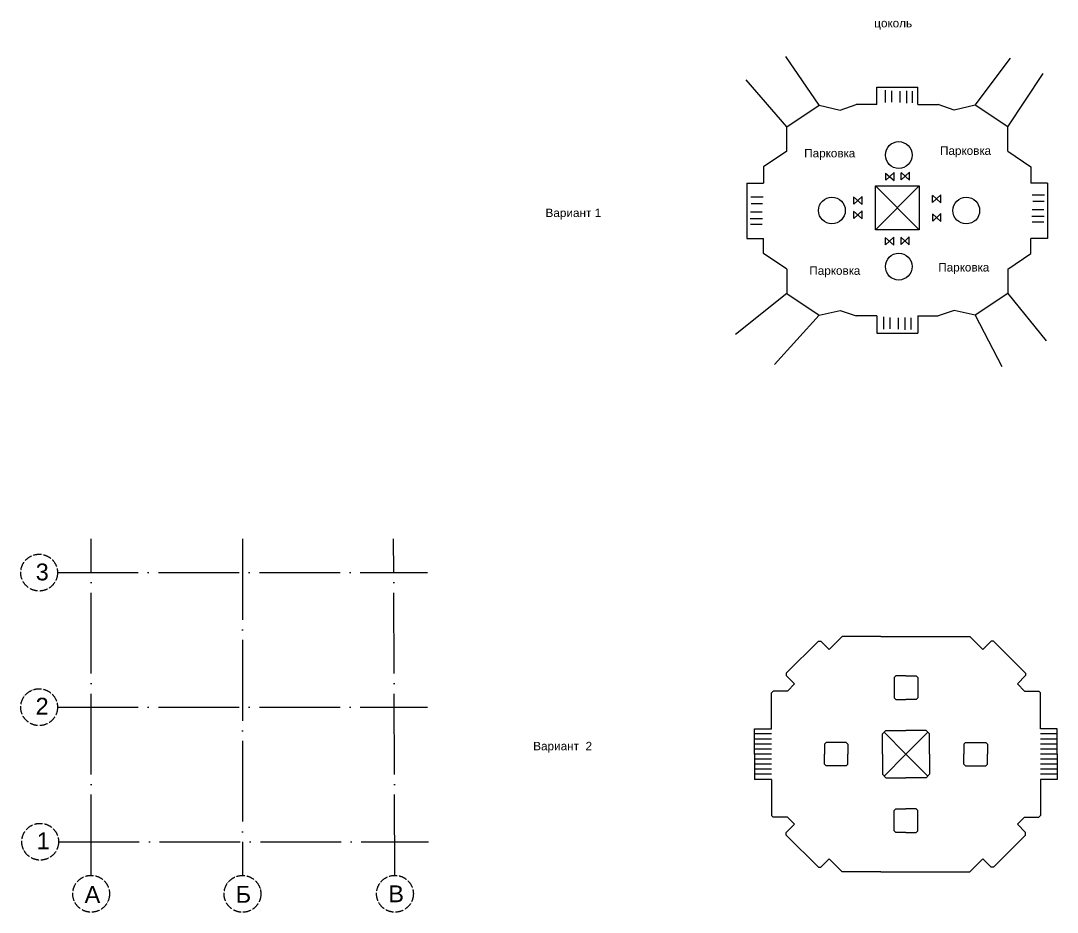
# Model space of a CAD drawing. Header units: millimetres. Extents: x 786 to 8023, y 4433 to 7084.
# Drawn here: x 786 to 3869, y 4433 to 7084 of the extents above; entities that cross this region are included whole.
import ezdxf

# ---------------------------------------------------------------- set-up
doc = ezdxf.new("R2010")
doc.units = ezdxf.units.MM
doc.linetypes.add('ACAD_ISO04W100', pattern=[30, 24, -3, 0, -3])
doc.layers.add('Модель', color=7, linetype='Continuous')
doc.layers.add('Оси', color=90, linetype='ACAD_ISO04W100')
doc.styles.get("Standard").update_dxf_attribs({"font": 'arial.ttf'})

msp = doc.modelspace()

# ---------------------------------------------------------------- linework, layer by layer
at = {"layer": 'Модель'}
for p, q in [((3161.5, 6832.5), (3061.7, 6977)), ((3624.7, 6832.5), (3730.3, 6972.2)), ((3064.5, 6768.1), (2944.1, 6908.1)), ((3721.7, 6768.1), (3827.2, 6927)), ((3332.2, 6834.2), (3332.2, 6885.9)), ((3332.2, 6885.9), (3454, 6885.9)), ((3356.9, 6877.1), (3356.9, 6840.6)), ((3376.2, 6875.7), (3376.2, 6841.7)), ((3400.7, 6874.6), (3400.7, 6840.3)), ((3420.6, 6875.4), (3420.6, 6838.9)), ((3438.1, 6874.6), (3438.1, 6840)), ((3454, 6834.2), (3454, 6885.9)), ((3064.5, 6768.1), (3161.5, 6832.5)), ((3161.5, 6832.5), (3223.6, 6818.2)), ((3223.6, 6818.2), (3271.3, 6834.2)), ((3332.2, 6834.2), (3271.3, 6834.2)), ((3454, 6834.2), (3514.9, 6834.2)), ((3562.6, 6818.2), (3514.9, 6834.2)), ((3624.7, 6832.5), (3562.6, 6818.2)), ((3721.7, 6768.1), (3624.7, 6832.5)), ((3064.5, 6695.5), (3064.5, 6768.1)), ((3721.7, 6695.5), (3721.7, 6768.1)), ((3064.5, 6695.5), (2995.6, 6649.2)), ((3721.7, 6695.5), (3790.7, 6649.2)), ((2995.6, 6649.2), (2995.6, 6600.5)), ((3358.4, 6630.9), (3383.7, 6608.6)), ((3383.7, 6632.3), (3359.2, 6609.3)), ((3359.2, 6609.3), (3359.2, 6630.2)), ((3383.7, 6608.6), (3383.7, 6632.3)), ((3404.5, 6632.3), (3429.7, 6610)), ((3429.7, 6633.8), (3405.2, 6610.7)), ((3405.2, 6610.7), (3405.2, 6631.7)), ((3429.7, 6610), (3429.7, 6633.8)), ((3790.7, 6649.2), (3790.7, 6600.5)), ((3790.7, 6649.2), (3790.7, 6600.5)), ((2946.4, 6600.5), (2946.4, 6436.7)), ((2946.4, 6600.5), (2995.6, 6600.5)), ((3839.9, 6600.5), (3790.7, 6600.5)), ((3839.9, 6600.5), (3839.9, 6436.7)), ((3328.6, 6592.4), (3458.6, 6592.4)), ((3328.6, 6462.4), (3328.6, 6592.4)), ((3328.6, 6592.4), (3458.6, 6462.4)), ((3328.6, 6462.4), (3458.6, 6592.4)), ((3458.6, 6592.4), (3458.6, 6462.4)), ((3522.8, 6566.1), (3498.3, 6543.1)), ((3522.8, 6542.3), (3522.8, 6566.1)), ((2994.1, 6558.8), (2957.6, 6558.8)), ((2992.7, 6539.4), (2958.7, 6539.4)), ((3263.4, 6560), (3288.6, 6537.7)), ((3288.6, 6561.4), (3264.1, 6538.4)), ((3264.1, 6538.4), (3264.1, 6559.3)), ((3288.6, 6537.7), (3288.6, 6561.4)), ((3497.6, 6564.7), (3522.8, 6542.3)), ((3498.3, 6543.1), (3498.3, 6564)), ((3831.4, 6565.6), (3794.9, 6565.6)), ((3830, 6546.2), (3796, 6546.2)), ((2991.6, 6514.9), (2957.3, 6514.9)), ((3263.4, 6517.3), (3288.6, 6495)), ((3288.6, 6518.7), (3264.1, 6495.7)), ((3264.1, 6495.7), (3264.1, 6516.7)), ((3288.6, 6495), (3288.6, 6518.7)), ((3498.1, 6509.6), (3523.3, 6487.3)), ((3523.3, 6511.1), (3498.8, 6488)), ((3498.8, 6488), (3498.8, 6509)), ((3523.3, 6487.3), (3523.3, 6511.1)), ((3828.9, 6521.8), (3794.6, 6521.8)), ((2992.4, 6495), (2955.9, 6495)), ((2991.6, 6477.5), (2957.1, 6477.5)), ((3829.7, 6501.8), (3793.2, 6501.8)), ((3828.9, 6484.4), (3794.3, 6484.4)), ((3458.6, 6462.4), (3328.6, 6462.4)), ((2946.4, 6436.7), (2995.6, 6436.7)), ((2995.6, 6391.5), (2995.6, 6436.7)), ((3357.7, 6438.8), (3382.9, 6416.4)), ((3382.9, 6440.2), (3358.4, 6417.2)), ((3358.4, 6417.2), (3358.4, 6438.1)), ((3382.9, 6416.4), (3382.9, 6440.2)), ((3403.8, 6440.2), (3429, 6417.9)), ((3429, 6441.6), (3404.5, 6418.6)), ((3404.5, 6418.6), (3404.5, 6439.6)), ((3429, 6417.9), (3429, 6441.6)), ((3790.7, 6391.5), (3790.7, 6436.7)), ((3790.7, 6391.5), (3790.7, 6436.7)), ((3839.9, 6436.7), (3790.7, 6436.7)), ((3064.5, 6345.3), (2995.6, 6391.5)), ((3721.7, 6345.3), (3790.7, 6391.5)), ((3064.5, 6345.3), (3064.5, 6272.6)), ((3721.7, 6345.3), (3721.7, 6272.6)), ((3064.5, 6272.6), (2912, 6150.8)), ((3064.5, 6272.6), (3161.5, 6208.2)), ((3721.7, 6272.6), (3624.7, 6208.2)), ((3721.7, 6272.6), (3836, 6131.9)), ((3161.5, 6208.2), (3028.4, 6061.8)), ((3161.5, 6208.2), (3223.6, 6222.5)), ((3223.6, 6222.5), (3271.3, 6206.6)), ((3332.2, 6206.6), (3271.3, 6206.6)), ((3332.2, 6206.6), (3332.2, 6154.8)), ((3352.1, 6203.2), (3352.1, 6166.7)), ((3371.4, 6201.8), (3371.4, 6167.8)), ((3395.9, 6200.7), (3395.9, 6166.4)), ((3415.8, 6201.5), (3415.8, 6165)), ((3433.3, 6200.7), (3433.3, 6166.1)), ((3454, 6206.6), (3514.9, 6206.6)), ((3454, 6206.6), (3454, 6154.8)), ((3562.6, 6222.5), (3514.9, 6206.6)), ((3624.7, 6208.2), (3562.6, 6222.5)), ((3624.7, 6208.2), (3704.2, 6055.9)), ((3332.2, 6154.8), (3454, 6154.8)), ((3229.2, 5253.4), (3190.5, 5214.7)), ((3344.1, 5253.4), (3229.2, 5253.4)), ((3344.1, 5253.4), (3419.1, 5253.4)), ((3419.1, 5253.4), (3494.1, 5253.4)), ((3494.1, 5253.4), (3609, 5253.4)), ((3609, 5253.4), (3647.8, 5214.7)), ((3063.2, 5143.9), (3158.6, 5239.4)), ((3158.6, 5239.4), (3165.7, 5239.4)), ((3190.5, 5214.7), (3165.7, 5239.4)), ((3647.8, 5214.7), (3672.6, 5239.4)), ((3679.6, 5239.4), (3672.6, 5239.4)), ((3775.1, 5143.9), (3679.6, 5239.4)), ((3063.2, 5143.9), (3063.2, 5136.9)), ((3087.9, 5112.1), (3063.2, 5136.9)), ((3384.1, 5130.9), (3389.1, 5135.9)), ((3384.1, 5130.9), (3384.1, 5070.9)), ((3419.1, 5135.9), (3389.1, 5135.9)), ((3419.1, 5135.9), (3449.1, 5135.9)), ((3454.1, 5130.9), (3449.1, 5135.9)), ((3454.1, 5130.9), (3454.1, 5070.9)), ((3750.4, 5112.1), (3775.1, 5136.9)), ((3775.1, 5143.9), (3775.1, 5136.9)), ((3024.1, 5090.9), (3019.1, 5085.9)), ((3066.7, 5090.9), (3024.1, 5090.9)), ((3066.7, 5090.9), (3087.9, 5112.1)), ((3771.6, 5090.9), (3750.4, 5112.1)), ((3771.6, 5090.9), (3814.1, 5090.9)), ((3814.1, 5090.9), (3819.1, 5085.9)), ((3019.1, 4978.4), (3019.1, 5085.9)), ((3384.1, 5070.9), (3389.1, 5065.9)), ((3389.1, 5065.9), (3419.1, 5065.9)), ((3449.1, 5065.9), (3419.1, 5065.9)), ((3454.1, 5070.9), (3449.1, 5065.9)), ((3819.1, 4978.4), (3819.1, 5085.9)), ((2969.1, 4903.4), (2969.1, 4978.4)), ((2969.1, 4978.4), (3019.1, 4978.4)), ((3019.1, 4963.4), (2969.1, 4963.4)), ((3349.1, 4963.4), (3359.1, 4973.4)), ((3349.1, 4903.4), (3349.1, 4963.4)), ((3354.1, 4968.4), (3419.1, 4903.4)), ((3359.1, 4973.4), (3419.1, 4973.4)), ((3479.1, 4973.4), (3419.1, 4973.4)), ((3484.1, 4968.4), (3419.1, 4903.4)), ((3489.1, 4963.4), (3479.1, 4973.4)), ((3489.1, 4903.4), (3489.1, 4963.4)), ((3869.1, 4978.4), (3819.1, 4978.4)), ((3869.1, 4963.4), (3819.1, 4963.4)), ((3869.1, 4903.4), (3869.1, 4978.4)), ((3019.1, 4948.4), (2969.1, 4948.4)), ((3019.1, 4933.4), (2969.1, 4933.4)), ((3176.6, 4933.4), (3181.6, 4938.4)), ((3176.6, 4933.4), (3176.6, 4903.4)), ((3241.6, 4938.4), (3181.6, 4938.4)), ((3241.6, 4938.4), (3246.6, 4933.4)), ((3246.6, 4933.4), (3246.6, 4903.4)), ((3596.6, 4938.4), (3591.6, 4933.4)), ((3591.6, 4933.4), (3591.6, 4903.4)), ((3596.6, 4938.4), (3656.6, 4938.4)), ((3661.6, 4933.4), (3656.6, 4938.4)), ((3661.6, 4933.4), (3661.6, 4903.4)), ((3869.1, 4948.4), (3819.1, 4948.4)), ((3869.1, 4933.4), (3819.1, 4933.4)), ((3019.1, 4918.4), (2969.1, 4918.4)), ((2969.1, 4903.4), (2969.1, 4828.4)), ((3019.1, 4903.4), (2969.1, 4903.4)), ((3176.6, 4873.4), (3176.6, 4903.4)), ((3246.6, 4873.4), (3246.6, 4903.4)), ((3349.1, 4903.4), (3349.1, 4843.4)), ((3354.1, 4838.4), (3419.1, 4903.4)), ((3484.1, 4838.4), (3419.1, 4903.4)), ((3489.1, 4903.4), (3489.1, 4843.4)), ((3591.6, 4873.4), (3591.6, 4903.4)), ((3661.6, 4873.4), (3661.6, 4903.4)), ((3869.1, 4918.4), (3819.1, 4918.4)), ((3869.1, 4903.4), (3819.1, 4903.4)), ((3869.1, 4903.4), (3869.1, 4828.4)), ((3019.1, 4888.4), (2969.1, 4888.4)), ((3019.1, 4873.4), (2969.1, 4873.4)), ((3176.6, 4873.4), (3181.6, 4868.4)), ((3241.6, 4868.4), (3246.6, 4873.4)), ((3596.6, 4868.4), (3591.6, 4873.4)), ((3661.6, 4873.4), (3656.6, 4868.4)), ((3869.1, 4888.4), (3819.1, 4888.4)), ((3869.1, 4873.4), (3819.1, 4873.4)), ((3019.1, 4858.4), (2969.1, 4858.4)), ((3019.1, 4843.4), (2969.1, 4843.4)), ((3241.6, 4868.4), (3181.6, 4868.4)), ((3349.1, 4843.4), (3359.1, 4833.4)), ((3489.1, 4843.4), (3479.1, 4833.4)), ((3596.6, 4868.4), (3656.6, 4868.4)), ((3869.1, 4858.4), (3819.1, 4858.4)), ((3869.1, 4843.4), (3819.1, 4843.4)), ((3019.1, 4828.4), (2969.1, 4828.4)), ((3019.1, 4828.4), (3019.1, 4721)), ((3359.1, 4833.4), (3419.1, 4833.4)), ((3479.1, 4833.4), (3419.1, 4833.4)), ((3819.1, 4828.4), (3819.1, 4721)), ((3869.1, 4828.4), (3819.1, 4828.4)), ((3024.1, 4716), (3019.1, 4721)), ((3384.1, 4735.9), (3389.1, 4740.9)), ((3384.1, 4675.9), (3384.1, 4735.9)), ((3389.1, 4740.9), (3419.1, 4740.9)), ((3449.1, 4740.9), (3419.1, 4740.9)), ((3454.1, 4735.9), (3449.1, 4740.9)), ((3454.1, 4675.9), (3454.1, 4735.9)), ((3814.1, 4716), (3819.1, 4721)), ((3066.7, 4716), (3024.1, 4716)), ((3087.9, 4694.8), (3063.2, 4670)), ((3066.7, 4716), (3087.9, 4694.8)), ((3771.6, 4716), (3750.4, 4694.8)), ((3750.4, 4694.8), (3775.1, 4670)), ((3771.6, 4716), (3814.1, 4716)), ((3063.2, 4662.9), (3063.2, 4670)), ((3063.2, 4662.9), (3158.6, 4567.5)), ((3384.1, 4675.9), (3389.1, 4670.9)), ((3419.1, 4670.9), (3389.1, 4670.9)), ((3419.1, 4670.9), (3449.1, 4670.9)), ((3454.1, 4675.9), (3449.1, 4670.9)), ((3775.1, 4662.9), (3679.6, 4567.5)), ((3775.1, 4662.9), (3775.1, 4670)), ((3158.6, 4567.5), (3165.7, 4567.5)), ((3190.5, 4592.2), (3165.7, 4567.5)), ((3229.2, 4553.4), (3190.5, 4592.2)), ((3609, 4553.4), (3647.8, 4592.2)), ((3647.8, 4592.2), (3672.6, 4567.5)), ((3679.6, 4567.5), (3672.6, 4567.5)), ((3344.1, 4553.4), (3229.2, 4553.4)), ((3344.1, 4553.4), (3419.1, 4553.4)), ((3419.1, 4553.4), (3494.1, 4553.4)), ((3494.1, 4553.4), (3609, 4553.4))]:
    msp.add_line(p, q, dxfattribs=at)
for centre in [(3397.8, 6684.5), (3198.9, 6519.6), (3598.5, 6519.4), (3397.8, 6352.7)]:
    msp.add_circle(centre, 39.8, dxfattribs=at)
at = {"layer": 'Оси', "color": 2, "linetype": 'ACAD_ISO04W100', "ltscale": 10}
for p, q in [((995.9, 4543), (995.9, 5543)), ((1445.9, 5543), (1445.9, 4543)), ((1899.4, 4543), (1895.5, 5543)), ((895.9, 5443), (1995.9, 5443)), ((895.9, 5043), (1995.9, 5043)), ((899, 4643), (1999, 4643))]:
    msp.add_line(p, q, dxfattribs=at)
at = {"layer": 'Оси', "color": 2}
for centre in [(841.2, 5443), (841.2, 5043), (844.3, 4643), (995.9, 4488.3), (1445.9, 4488), (1899.4, 4488.3)]:
    msp.add_circle(centre, 54.7, dxfattribs=at)

# ---------------------------------------------------------------- texts
at = {"layer": 'Модель', "char_height": 25, "attachment_point": 1}
for s, insert in [('цоколь', (3324.8, 7089.1)), ('Парковка', (3116.5, 6702.5)), ('Парковка', (3520.4, 6710)), ('Вариант 1', (2347.2, 6525.1)), ('Парковка', (3131.7, 6353.4)), ('Парковка', (3515.1, 6363.2)), ('Вариант  2', (2310.5, 4939.9))]:
    msp.add_mtext_dynamic_manual_height_columns(s, width=192.708, gutter_width=12.5, heights=[0], dxfattribs=dict(at, insert=insert))
at = {"layer": 'Оси', "color": 2, "char_height": 50, "attachment_point": 1}
for s, insert in [('3', (831.1, 5470)), ('2', (830.7, 5071)), ('1', (833.9, 4670.7)), ('А', (976.4, 4511.2)), ('Б', (1425.8, 4511.6)), ('В', (1879.7, 4513.2))]:
    msp.add_mtext_dynamic_manual_height_columns(s, width=34.042, gutter_width=12.5, heights=[0], dxfattribs=dict(at, insert=insert))

doc.saveas('drawing.dxf')
